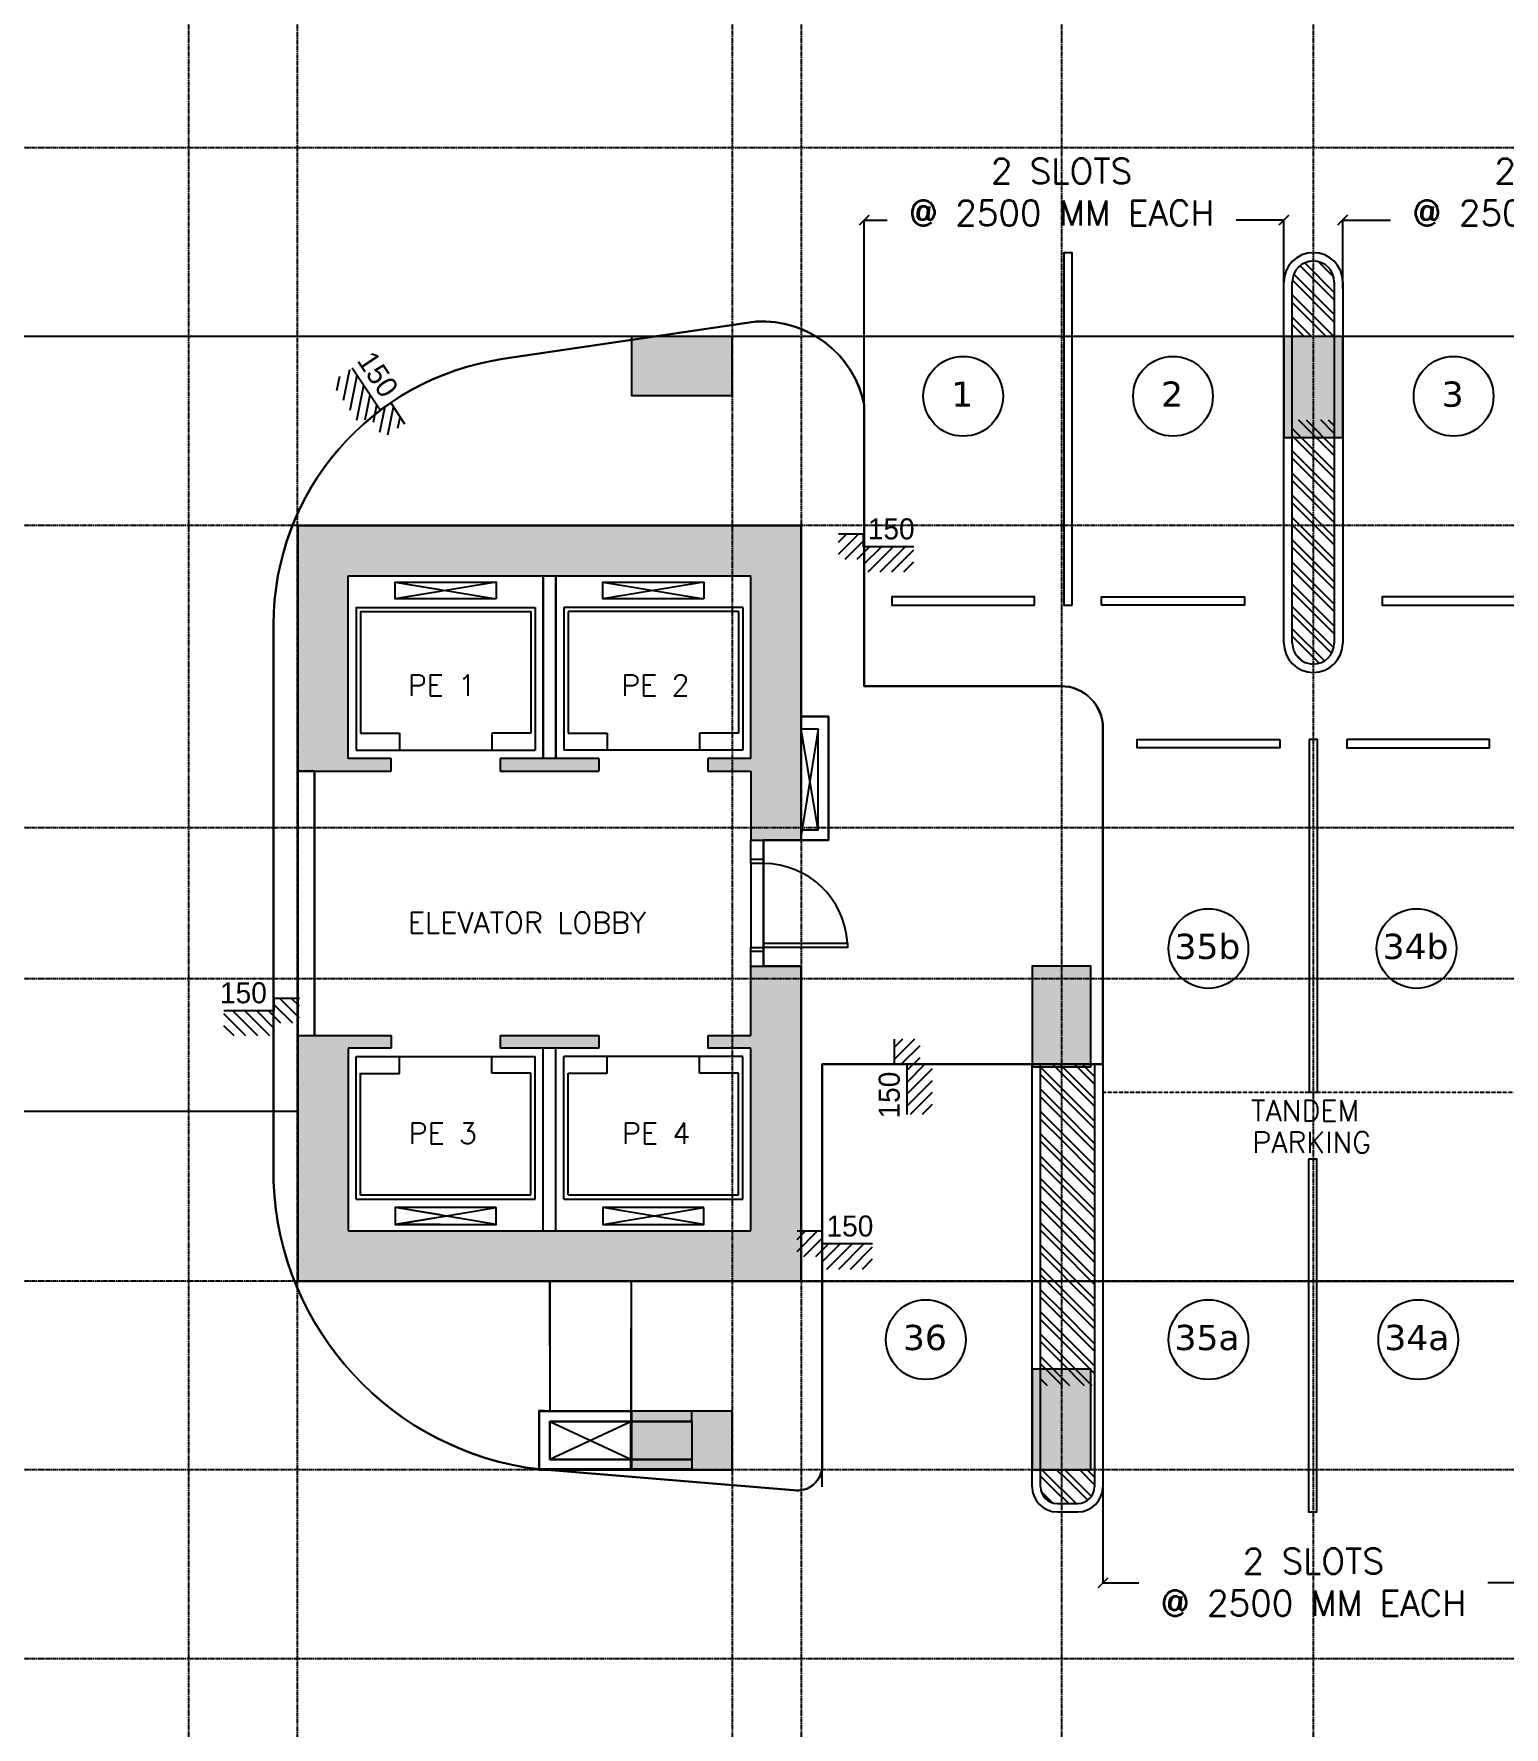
# Model space of a CAD drawing. Header units: inches. Extents: x -189245 to 740841, y -215444 to 469401.
# Drawn here: x -30180 to -12662, y 138490 to 158660 of the extents above; entities that cross this region are included whole.
import ezdxf
from ezdxf.enums import TextEntityAlignment as Align

# ---------------------------------------------------------------- set-up
doc = ezdxf.new("R2010")
doc.units = ezdxf.units.IN
doc.header["$LTSCALE"] = 10
doc.header["$MEASUREMENT"] = 0
doc.linetypes.add('GRID NORMAL$0$GRID BASEMENT$0$GRID GROUND$0$GRID$0$$0$PHANTOM', pattern=[2.5, 1.25, -0.25, 0.25, -0.25, 0.25, -0.25])
doc.linetypes.add('HIDDEN', pattern=[0.375, 0.25, -0.125])
for name, color, linetype in [('A-CMU PLASTER', 8, 'Continuous'), ('A-CMU WALL', 4, 'Continuous'), ('A-COLUMN HATCH', 252, 'Continuous'), ('a-dim', 8, 'Continuous'), ('A-DOOR', 1, 'Continuous'), ('A-GRID', 8, 'Continuous'), ('A-HATCH COLUMN', 252, 'Continuous'), ('A-HIDDEN', 2, 'HIDDEN'), ('A-PARKING', 252, 'Continuous'), ('A-RETAINING HATCH', 252, 'Continuous'), ('A-ROAD', 252, 'Continuous'), ('A-SHEARWALL', 6, 'Continuous'), ('A-TEXT', 3, 'Continuous'), ('COL SETOUT', 1, 'Continuous'), ('ELEVATION MARK', 2, 'Continuous'), ('SETOUT DIM', 1, 'Continuous'), ('TEXT', 3, 'Continuous'), ('TSG- floor elevations', 251, 'Continuous'), ('TSG- WALL 100', 244, 'Continuous'), ('TSG-DIM_WINDWS', 1, 'Continuous')]:
    doc.layers.add(name, color=color, linetype=linetype)
doc.layers.add('DEFPOINT', color=7, linetype='Continuous', plot=False)
doc.styles.add('PRSP_Simplex', font='simplex.shx')
doc.styles.add('ROMANS 300', font='romans.shx', dxfattribs={"height": 300})
doc.styles.add('VERDANA', font='verdana.TTF')
doc.dimstyles.get("Standard").update_dxf_attribs({"dimtxt": 0.18, "dimasz": 0.18, "dimexe": 0.18, "dimexo": 0.0625, "dimgap": 0.09, "dimtad": 0, "dimtih": 1, "dimtoh": 1, "dimdec": 4, "dimzin": 0, "dimdsep": 46, "dimtxsty": 'Standard', "dimcen": 0.09, "dimadec": 0, "dimazin": 0, "dimtfac": 1, "dimtdec": 4, "dimtofl": 0, "dimtmove": 0, "dimatfit": 3, "dimfxl": 1, "dimtolj": 1, "dimtzin": 0, "dimarcsym": 0})
pattern_1 = [(135, (-33710.7, 11970.54), (-132.58252, -132.58252), []), (135, (-33710.7, 12058.93), (-132.58252, -132.58252), [])]

# ---------------------------------------------------------------- blocks, each defined once
blk = doc.blocks.new('STEP')
at = {"color": 1}
for p, q in [((-196, -300), (-496, 0)), ((-54, -300), (-354, 0)), ((0, -213), (-213, 0)), ((220, -150), (0, 70)), ((300, -89), (61, 150)), ((300, 53), (203, 150)), ((-337, -300), (-600, -37)), ((-479, -300), (-600, -179)), ((78, -150), (-72, 0))]:
    blk.add_line(p, q, dxfattribs=at)
at = {"color": 3}
blk.add_lwpolyline([(-600, 0), (0, 0), (0, 150), (300, 150)], dxfattribs=at)
blk.add_attdef('000', (-646, 88), '', height=250, dxfattribs=at)
blk = doc.blocks.new('Park-slot2')
at = {"color": 1}
blk.add_lwpolyline([(800, 1200), (5000, 1200), (5000, 1300), (800, 1300)], close=True, dxfattribs=at)
at = {"color": 2}
blk.add_lwpolyline([(800, 850), (900, 850), (900, -850), (800, -850)], close=True, dxfattribs=at)
blk = doc.blocks.new('_ARCHTICK')
at = {"color": 0, "linetype": 'ByBlock', "ltscale": 20, "const_width": 0.15}
blk.add_lwpolyline([(-0.5, -0.5), (0.5, 0.5)], dxfattribs=at)
blk = doc.blocks.new('*D697')
at = {"layer": 'a-dim', "color": 1, "lineweight": -2}
for p, q in [((-14586, 155624), (-14586, 156443)), ((-14586, 156443), (-14015, 156443)), ((-9586, 156443), (-9857, 156443)), ((-9586, 155317), (-9586, 156443))]:
    blk.add_line(p, q, dxfattribs=at)
at = {"layer": 'Defpoints', "color": 0}
for p in [(-9586, 156443), (-14586, 155624), (-9586, 155317)]:
    blk.add_point(p, dxfattribs=at)
at = {"layer": 'a-dim', "color": 1, "lineweight": -2, "xscale": 120, "yscale": 120, "zscale": 120, "rotation": 180}
blk.add_blockref('_ARCHTICK', (-14586, 156443), dxfattribs=at)
at = {"layer": 'a-dim', "color": 1, "lineweight": -2, "xscale": 120, "yscale": 120, "zscale": 120}
blk.add_blockref('_ARCHTICK', (-9586, 156443), dxfattribs=at)
at = {"layer": 'a-dim', "color": 3, "insert": (-11936, 156776), "char_height": 300, "attachment_point": 5, "style": 'ROMANS 300'}
blk.add_mtext('\\A1;2 SLOTS\\P@ 2500 MM EACH', dxfattribs=at)
blk = doc.blocks.new('*D738')
at = {"layer": 'a-dim', "color": 1, "lineweight": -2}
for p, q in [((-17442, 141354), (-17442, 140209)), ((-12442, 141354), (-12442, 140209)), ((-17442, 140209), (-17015, 140209)), ((-12442, 140209), (-12857, 140209))]:
    blk.add_line(p, q, dxfattribs=at)
at = {"layer": 'Defpoints', "color": 0}
for p in [(-17442, 141354), (-12442, 141354), (-12442, 140209)]:
    blk.add_point(p, dxfattribs=at)
at = {"layer": 'a-dim', "color": 1, "lineweight": -2, "xscale": 120, "yscale": 120, "zscale": 120, "rotation": 180}
blk.add_blockref('_ARCHTICK', (-17442, 140209), dxfattribs=at)
at = {"layer": 'a-dim', "color": 1, "lineweight": -2, "xscale": 120, "yscale": 120, "zscale": 120}
blk.add_blockref('_ARCHTICK', (-12442, 140209), dxfattribs=at)
at = {"layer": 'a-dim', "color": 3, "insert": (-14936, 140217), "char_height": 300, "attachment_point": 5, "style": 'ROMANS 300'}
blk.add_mtext('\\A1;2 SLOTS\\P@ 2500 MM EACH', dxfattribs=at)
blk = doc.blocks.new('*D741')
at = {"layer": 'a-dim', "color": 1, "lineweight": -2}
for p, q in [((-20286, 154243), (-20286, 156443)), ((-20286, 156443), (-20015, 156443)), ((-15286, 156443), (-15857, 156443)), ((-15286, 155562), (-15286, 156443))]:
    blk.add_line(p, q, dxfattribs=at)
at = {"layer": 'Defpoints', "color": 0}
for p in [(-15286, 156443), (-15286, 155562), (-20286, 154243)]:
    blk.add_point(p, dxfattribs=at)
at = {"layer": 'a-dim', "color": 1, "lineweight": -2, "xscale": 120, "yscale": 120, "zscale": 120, "rotation": 180}
blk.add_blockref('_ARCHTICK', (-20286, 156443), dxfattribs=at)
at = {"layer": 'a-dim', "color": 1, "lineweight": -2, "xscale": 120, "yscale": 120, "zscale": 120}
blk.add_blockref('_ARCHTICK', (-15286, 156443), dxfattribs=at)
at = {"layer": 'a-dim', "color": 3, "insert": (-17936, 156776), "char_height": 300, "attachment_point": 5, "style": 'ROMANS 300'}
blk.add_mtext('\\A1;2 SLOTS\\P@ 2500 MM EACH', dxfattribs=at)
blk = doc.blocks.new('A$C1A022A18')
at = {"layer": 'A-HATCH COLUMN'}
for color, points in [(254, [(-1113, -2775), (-1113, -2925), (-600, -2925), (-600, -3750), (0, -3750), (0, 0), (-6000, 0), (-6000, -2925), (-4888, -2925), (-4888, -2775), (-5400, -2775), (-5400, -600), (-600, -600), (-600, -2775)]), (256, [(-2413, -2925), (-2413, -2775), (-3587, -2775), (-3587, -2925)]), (254, [(-2413, -2925), (-2413, -2775), (-3587, -2775), (-3587, -2925)]), (254, [(-1113, -6075), (-1113, -6225), (-600, -6225), (-600, -8400), (-5400, -8400), (-5400, -6225), (-4888, -6225), (-4888, -6075), (-6000, -6075), (-6000, -9000), (0, -9000), (0, -5250), (-600, -5250), (-600, -6075)]), (256, [(-3587, -6075), (-3587, -6225), (-2413, -6225), (-2413, -6075)]), (254, [(-3587, -6075), (-3587, -6225), (-2413, -6225), (-2413, -6075)])]:
    blk.add_hatch(color=color, dxfattribs=at).paths.add_polyline_path(points)
at = {"color": 8}
for p, q in [((-4837, -674), (-4303, -763)), ((-4837, -674), (-4303, -763)), ((-3637, -675), (-4837, -875)), ((-4837, -675), (-3637, -875)), ((-4303, -785), (-4837, -874)), ((-4303, -785), (-4837, -874)), ((-1163, -675), (-2363, -875)), ((-2363, -675), (-1163, -875)), ((-4303, -8213), (-4837, -8124)), ((-4303, -8213), (-4837, -8124)), ((-3637, -8325), (-4837, -8125)), ((-4837, -8325), (-3637, -8125)), ((-4837, -8324), (-4303, -8235)), ((-4837, -8324), (-4303, -8235)), ((-1163, -8325), (-2363, -8125)), ((-2363, -8325), (-1163, -8125))]:
    blk.add_line(p, q, dxfattribs=at)
for p, q in [((-5303, -974), (-5303, -2674)), ((-5253, -1024), (-5253, -2474)), ((-5253, -2474), (-4787, -2474)), ((-4787, -2474), (-4787, -2674)), ((-5303, -8026), (-5303, -6326)), ((-4787, -6526), (-4787, -6326)), ((-5253, -7976), (-5253, -6526)), ((-5253, -6526), (-4787, -6526))]:
    blk.add_line(p, q)
at = {"color": 1}
for p, q in [((-5303, -974), (-5303, -2674)), ((-5303, -975), (-3172, -975)), ((-5303, -975), (-5303, -2675)), ((-3172, -975), (-3172, -2675)), ((-2828, -975), (-2828, -2675)), ((-697, -975), (-2828, -975)), ((-697, -975), (-697, -2675)), ((-5253, -1024), (-5253, -2474)), ((-5253, -1025), (-3222, -1025)), ((-5253, -1025), (-5253, -2475)), ((-3222, -1025), (-3222, -2475)), ((-2778, -1025), (-2778, -2475)), ((-747, -1025), (-2778, -1025)), ((-747, -1025), (-747, -2475)), ((-5253, -2474), (-4787, -2474)), ((-4787, -2474), (-4787, -2674)), ((-4787, -2475), (-4787, -2675)), ((-3222, -2475), (-3687, -2475)), ((-3687, -2475), (-3687, -2675)), ((-2778, -2475), (-2313, -2475)), ((-2313, -2475), (-2313, -2675)), ((-747, -2475), (-1213, -2475)), ((-1213, -2475), (-1213, -2675)), ((-5303, -2675), (-3172, -2675)), ((-697, -2675), (-2828, -2675)), ((-5303, -6325), (-3172, -6325)), ((-5303, -8025), (-5303, -6325)), ((-5303, -8026), (-5303, -6326)), ((-4787, -6525), (-4787, -6325)), ((-4787, -6526), (-4787, -6326)), ((-3687, -6525), (-3687, -6325)), ((-3172, -8025), (-3172, -6325)), ((-697, -6325), (-2828, -6325)), ((-2828, -8025), (-2828, -6325)), ((-2313, -6525), (-2313, -6325)), ((-1213, -6525), (-1213, -6325)), ((-697, -8025), (-697, -6325)), ((-5253, -7975), (-5253, -6525)), ((-5253, -7976), (-5253, -6526)), ((-5253, -6526), (-4787, -6526)), ((-3222, -6525), (-3687, -6525)), ((-3222, -7975), (-3222, -6525)), ((-2778, -7975), (-2778, -6525)), ((-2778, -6525), (-2313, -6525)), ((-747, -6525), (-1213, -6525)), ((-747, -7975), (-747, -6525)), ((-5303, -8025), (-3172, -8025)), ((-5253, -7975), (-3222, -7975)), ((-2828, -8025), (-697, -8025)), ((-2778, -7975), (-747, -7975))]:
    blk.add_line(p, q, dxfattribs=at)
at = {"color": 8}
for points in [[(-4303, -874), (-4837, -874), (-4837, -674), (-4303, -674)], [(-4303, -874), (-4837, -874), (-4837, -674), (-4303, -674)], [(-4303, -8124), (-4837, -8124), (-4837, -8324), (-4303, -8324)], [(-4303, -8124), (-4837, -8124), (-4837, -8324), (-4303, -8324)]]:
    blk.add_lwpolyline(points, dxfattribs=at)
for points in [[(-3637, -875), (-4837, -875), (-4837, -675), (-3637, -675)], [(-1163, -875), (-2363, -875), (-2363, -675), (-1163, -675)], [(-3637, -8125), (-4837, -8125), (-4837, -8325), (-3637, -8325)], [(-1163, -8125), (-2363, -8125), (-2363, -8325), (-1163, -8325)]]:
    blk.add_lwpolyline(points, close=True, dxfattribs=at)
at = {"layer": 'A-SHEARWALL', "color": 4}
for p, q in [((0, 0), (-6000, 0)), ((-6000, 0), (-6000, -2925)), ((0, -3750), (0, 0)), ((-5400, -2775), (-5400, -600)), ((-5400, -600), (-600, -600)), ((-600, -2775), (-600, -600)), ((-4888, -2775), (-5400, -2775)), ((-4888, -2925), (-4888, -2775)), ((-3051, -2775), (-3587, -2775)), ((-2413, -2775), (-3051, -2775)), ((-600, -2775), (-1113, -2775)), ((-6000, -2925), (-4888, -2925)), ((-3587, -2925), (-2413, -2925)), ((-1113, -2925), (-600, -2925)), ((-600, -2925), (-600, -3750)), ((-600, -3750), (0, -3750)), ((-600, -6075), (-600, -5250)), ((-600, -5250), (0, -5250)), ((0, -5250), (0, -9000)), ((-6000, -6075), (-4888, -6075)), ((-6000, -9000), (-6000, -6075)), ((-4888, -6225), (-5400, -6225)), ((-5400, -6225), (-5400, -8400)), ((-4888, -6075), (-4888, -6225)), ((-3587, -6075), (-2413, -6075)), ((-3587, -6075), (-2413, -6075)), ((-2413, -6225), (-3587, -6225)), ((-2413, -6225), (-3587, -6225)), ((-1113, -6075), (-600, -6075)), ((-600, -6225), (-1113, -6225)), ((-600, -8400), (-600, -6225)), ((-5400, -8400), (-600, -8400)), ((0, -9000), (-6000, -9000))]:
    blk.add_line(p, q, dxfattribs=at)
at = {"layer": 'A-SHEARWALL', "color": 2}
for p, q in [((-3075, -600), (-3075, -2775)), ((-3075, -600), (-3075, -2775)), ((-3075, -2775), (-3075, -600)), ((-2925, -600), (-2925, -2775)), ((-2925, -600), (-2925, -2775)), ((-2925, -2775), (-2925, -600)), ((-3075, -8400), (-3075, -6225)), ((-3075, -8400), (-3075, -6225)), ((-2925, -8400), (-2925, -6225)), ((-2925, -8400), (-2925, -6225))]:
    blk.add_line(p, q, dxfattribs=at)
at = {"layer": 'A-SHEARWALL'}
for p, q in [((-3051, -2775), (-3587, -2775)), ((-2413, -2775), (-2925, -2775))]:
    blk.add_line(p, q, dxfattribs=at)
at = {"layer": 'A-SHEARWALL', "color": 4}
for points in [[(-3587, -2775), (-3587, -2925)], [(-2413, -2775), (-2413, -2925)], [(-1113, -2775), (-1113, -2925)], [(-4888, -6075), (-4888, -6225)], [(-3587, -6075), (-3587, -6225)], [(-2413, -6075), (-2413, -6225)], [(-1113, -6075), (-1113, -6225)]]:
    blk.add_lwpolyline(points, dxfattribs=at)
at = {"layer": 'A-SHEARWALL'}
for points in [[(-2413, -2775), (-2413, -2925)], [(-2413, -2775), (-2413, -2925)], [(-1113, -2775), (-1113, -2925)]]:
    blk.add_lwpolyline(points, dxfattribs=at)
at = {"layer": 'A-TEXT', "linetype": 'Continuous', "style": 'PRSP_Simplex'}
for s, p in [('PE 1', (-4282, -1905)), ('PE 2', (-1739, -1905)), ('PE 3', (-4272, -7240)), ('PE 4', (-1729, -7240))]:
    blk.add_text(s, height=250, dxfattribs=at).set_placement(p, align=Align.MIDDLE)
blk = doc.blocks.new('1')
at = {"layer": 'A-DOOR'}
blk.add_circle((0, 0), 475, dxfattribs=at)
at = {"layer": 'TEXT', "style": 'VERDANA'}
blk.add_attdef('15B', (-404, -124), '', height=300, dxfattribs=at)

msp = doc.modelspace()

# ---------------------------------------------------------------- hatches: boundary and pattern name
at = {"layer": 'A-PARKING'}
h = msp.add_hatch(dxfattribs=at)
h.set_pattern_fill('ANSI32', color=8, scale=500, angle=90, style=0)
h.set_pattern_definition(pattern_1)
h.paths.add_polyline_path([(-14685.98035, 155703.88317, 0.3921564875), (-14917.02597, 155953.16359), (-14917.02597, 155061.07958), (-14685.98035, 155061.07958)])
h.paths.add_polyline_path([(-14917.02597, 155953.16359, 0.0189748637), (-14935.98035, 155953.88317, 0.4142135624), (-15185.98035, 155703.88317), (-15185.98035, 155061.07958), (-14917.02597, 155061.07958)])
h.paths.add_polyline_path([(-14917.02597, 154061.07958), (-15185.98035, 154061.07958), (-15185.98035, 152811.07958), (-14917.02597, 152811.07958)])
h.paths.add_polyline_path([(-14685.98035, 154061.07958), (-14917.02597, 154061.07958), (-14917.02597, 152811.07958), (-14685.98035, 152811.07958)])
h.paths.add_polyline_path([(-14685.98035, 152811.07958), (-14917.02597, 152811.07958), (-14917.02597, 151154.60274, 0.3921564875), (-14685.98035, 151403.88317)])
h.paths.add_polyline_path([(-14917.02597, 152811.07958), (-15185.98035, 152811.07958), (-15185.98035, 151403.88317, 0.4366201055), (-14917.02597, 151154.60274)])
h = msp.add_hatch(dxfattribs=at)
h.set_pattern_fill('ANSI32', color=8, scale=500, angle=90, style=0)
h.set_pattern_definition(pattern_1)
h.paths.add_polyline_path([(-17935.98036, 146388.41994), (-18185.98035, 146388.41994), (-18185.98035, 143803.88317), (-17935.98036, 143803.88317)])
h.paths.add_polyline_path([(-17935.98036, 143803.88317), (-18185.98035, 143803.88317), (-18185.98035, 142561.07958), (-17935.98036, 142561.07958)])
h.paths.add_polyline_path([(-11935.98035, 146561.07958), (-12267.02597, 146561.07958), (-12267.02597, 147403.88317), (-12342.23035, 147403.88317), (-12342.23035, 146686.07958), (-12342.02597, 146686.07958), (-12342.02597, 146486.07958), (-12342.23035, 146486.07958), (-12342.23035, 143803.88317), (-11935.98035, 143803.88317)])
h.paths.add_polyline_path([(-11935.98035, 143803.88317), (-12342.23035, 143803.88317), (-12342.23035, 142636.07958), (-12342.02597, 142636.07958), (-12342.02597, 142436.07958), (-12342.23035, 142436.07958), (-12342.23035, 141686.07958), (-12342.02597, 141686.07958), (-12342.02597, 141553.88317), (-11935.98035, 141553.88317), (-11935.98035, 141561.07958), (-12267.02597, 141561.07958), (-12267.02597, 142561.07958), (-11935.98035, 142561.07958)])
h.paths.add_polyline_path([(-5935.98035, 146561.07958), (-6267.02597, 146561.07958), (-6267.02597, 147403.88317), (-6342.23035, 147403.88317), (-6342.23035, 146686.07958), (-6342.02597, 146686.07958), (-6342.02597, 146486.07958), (-6342.23035, 146486.07958), (-6342.23035, 143803.88317), (-5935.98035, 143803.88317)])
h.paths.add_polyline_path([(-5935.98035, 143803.88317), (-6342.23035, 143803.88317), (-6342.23035, 142636.07958), (-6342.02597, 142636.07958), (-6342.02597, 142436.07958), (-6342.23035, 142436.07958), (-6342.23035, 141686.07958), (-6342.02597, 141686.07958), (-6342.02597, 141553.88317), (-6267.02597, 141553.88317), (-6267.02597, 142561.07958), (-5935.98035, 142561.07958)])
h.paths.add_polyline_path([(64.01965, 143803.88317), (-335.98035, 143803.88317), (-335.98035, 141553.88317), (-267.02597, 141553.88317), (-267.02597, 142561.07958), (64.01965, 142561.07958)])
h.paths.add_polyline_path([(64.01965, 141553.88317), (-335.98035, 141553.88317), (-335.98035, 141353.88317, 0.4142135624), (-135.98035, 141153.88317), (64.01965, 141153.88317)])
h.paths.add_polyline_path([(314.01965, 141353.88317), (314.01965, 141553.88317), (64.01965, 141553.88317), (64.01965, 141153.88317), (114.01965, 141153.88317, 0.4142135624)])
h.paths.add_polyline_path([(314.01965, 146561.07958), (64.01965, 146561.07958), (64.01965, 143803.88317), (314.01965, 143803.88317)])
h.paths.add_polyline_path([(-11935.98035, 141553.88317), (-12342.02597, 141553.88317), (-12342.02597, 141486.07958), (-12342.23035, 141486.07958), (-12342.23035, 141353.88317, 0.4142135624), (-12142.23035, 141153.88317), (-11935.98035, 141153.88317)])
h.paths.add_polyline_path([(-5935.98035, 151053.88317), (-6342.23035, 151053.88317), (-6342.23035, 149203.88317), (-5935.98035, 149203.88317)])
h.paths.add_polyline_path([(-5535.98035, 151053.88317), (-5935.98035, 151053.88317), (-5935.98035, 149203.88317), (-5535.98035, 149203.88317)])
h.paths.add_polyline_path([(-5535.98035, 149203.88317), (-5935.98035, 149203.88317), (-5935.98035, 147561.07958), (-5567.02597, 147561.07958), (-5567.02597, 147403.88317), (-5535.98035, 147403.88317)])
h.paths.add_polyline_path([(64.01965, 149203.88317), (-335.98035, 149203.88317), (-335.98035, 147403.88317), (-267.02597, 147403.88317), (-267.02597, 147561.07958), (64.01965, 147561.07958)])
h.paths.add_polyline_path([(314.01965, 149203.88317), (64.01965, 149203.88317), (64.01965, 147561.07958), (314.01965, 147561.07958)])
h.paths.add_polyline_path([(314.01965, 151053.88317), (64.01965, 151053.88317), (64.01965, 149203.88317), (314.01965, 149203.88317)])
h.paths.add_polyline_path([(-1499.02573, 150691.29371), (1609.5457, 150691.29371), (1609.5457, 150391.29371), (-1499.02573, 150391.29371)], flags=9)
h = msp.add_hatch(dxfattribs=at)
h.set_pattern_fill('ANSI32', color=8, scale=500, angle=90, style=0)
h.set_pattern_definition([(135, (0, 152993.28), (-132.5825, -132.5825), []), (135, (5e-15, 153081.67), (-132.5825, -132.5825), [])])
h.paths.add_polyline_path([(-18185.98035, 141353.88317, 0.4142135624), (-17985.98035, 141153.88317), (-17935.98036, 141153.88317), (-17935.98036, 141553.88317), (-18185.98035, 141553.88317)])
h.paths.add_polyline_path([(64.01965, 151053.88317), (-335.98035, 151053.88317), (-335.98035, 149203.88317), (64.01965, 149203.88317)])
h.paths.add_polyline_path([(64.01965, 146353.88317), (-285.98035, 146353.88317), (-285.98035, 147403.88317), (-335.98035, 147403.88317), (-335.98035, 143803.88317), (64.01965, 143803.88317)])
h.paths.add_polyline_path([(314.01965, 143803.88317), (64.01965, 143803.88317), (64.01965, 142753.88317), (314.01965, 142753.88317)])
h = msp.add_hatch(dxfattribs=at)
h.set_pattern_fill('ANSI32', color=8, scale=500, angle=90, style=0)
h.set_pattern_definition(pattern_1)
h.paths.add_polyline_path([(-17542.23035, 146388.41994), (-17935.98036, 146388.41994), (-17935.98036, 143803.88317), (-17542.23035, 143803.88317)])
h = msp.add_hatch(dxfattribs=at)
h.set_pattern_fill('ANSI32', color=8, scale=500, angle=90, style=0)
h.set_pattern_definition(pattern_1)
h.paths.add_polyline_path([(-17542.23035, 143803.88317), (-17935.98036, 143803.88317), (-17935.98036, 142561.07958), (-17542.23035, 142561.07958)])
h = msp.add_hatch(dxfattribs=at)
h.set_pattern_fill('ANSI32', color=8, scale=500, angle=90, style=0)
h.set_pattern_definition(pattern_1)
h.paths.add_polyline_path([(-17742.23035, 141153.88317, 0.4142135624), (-17542.23035, 141353.88317), (-17542.23035, 141553.88317), (-17935.98036, 141553.88317), (-17935.98036, 141153.88317)])
at = {"layer": 'A-RETAINING HATCH', "ltscale": 2}
h = msp.add_hatch(color=256, dxfattribs=at)
h.paths.add_polyline_path([(-33710.98035, 174466.41645), (-36154.79826, 174466.41645), (-36919.45453, 170416.55586), (-36940.82955, 170259.33448), (-37901.00309, 163196.89424), (-38512.67928, 155926.09267), (-38748.67197, 148654.55267), (-38607.80593, 141369.98807), (-38092.91343, 134081.92157), (-37205.75487, 126829.90499), (-36385.40563, 122141.34986), (-33710.98035, 122141.34986), (-33710.98035, 121841.34986), (-36637.47257, 121841.34986), (-37502.59696, 126785.80913), (-38391.62622, 134053.11762), (-38907.60135, 141356.50819), (-39048.76609, 148656.51948), (-38812.25769, 155943.94953), (-38199.35805, 163229.29404), (-37238.09484, 170299.74916), (-37215.67917, 170464.62491), (-36403.45569, 174766.41645), (-33710.98035, 174766.41648)])
h.paths.add_polyline_path([(-27035.98035, 172453.88317), (-28335.98035, 172453.88317), (-28335.98035, 172153.88317), (-27035.98035, 172153.88317)])
h.paths.add_polyline_path([(-21635.94908, 172153.88317), (-19660.62503, 172153.88317), (-15035.94908, 170832.68086), (-15035.94908, 167153.88317), (-2158.97239, 167153.88317), (13464.01965, 162690.59265), (13464.01965, 155053.88317), (13764.01965, 155053.88317), (13764.01965, 162916.88895), (-2116.95962, 167453.88314), (-14735.94908, 167453.88314), (-14735.94908, 171058.97715), (-19618.61237, 172453.88317), (-21635.94908, 172453.88317)])
h.paths.add_polyline_path([(13464.01965, 132157.45303), (13464.01965, 141553.41648), (13764.01965, 141553.41648), (13764.01965, 131921.89602), (13764.01966, 131921.89602), (-18046.87211, 124153.88317), (-21860.98035, 124153.88317), (-21860.98035, 124453.88317), (-18082.97077, 124453.88317)])
h.paths.add_polyline_path([(-27035.98035, 124453.88317), (-28335.98035, 124453.88317), (-28335.98035, 124153.88317), (-27035.98035, 124153.88317)])
h.paths.add_polyline_path([(13464.01965, 147553.88317), (13464.01965, 149053.41648)])
edge = h.paths.add_edge_path()
edge.add_line((13764.01965, 155053.88317), (13764.01965, 162916.88895))
edge.add_line((13464.01965, 155053.88317), (13464.01965, 162053.88317))
edge.add_line((13464.01965, 150653.88317), (13464.01965, 153553.41648))
edge.add_line((13464.01965, 143153.88317), (13464.01965, 145953.88317))
edge.add_line((13464.01965, 150653.88317), (13464.01965, 153353.88317))
edge.add_line((13464.01965, 143253.88317), (13464.01965, 145953.88317))
h.paths.add_polyline_path([(-21635.94908, 172453.88317), (-21860.98035, 172453.88317), (-21860.98035, 172153.88317), (-21635.94908, 172153.88317)])
h.paths.add_polyline_path([(13764.01965, 153553.41648), (13364.01965, 153553.41648), (13364.01965, 150553.41648), (13764.01965, 150553.41648)])
h.paths.add_polyline_path([(13764.01965, 149053.41648), (13364.01965, 149053.41648), (13364.01965, 147553.41648), (13764.01965, 147553.41648)])
h.paths.add_polyline_path([(13764.01965, 146053.41648), (13364.01965, 146053.41648), (13364.01965, 143053.41648), (13764.01965, 143053.41648)])
at = {"layer": 'COL SETOUT'}
h = msp.add_hatch(color=254, dxfattribs=at)
h.paths.add_polyline_path([(-18235.97976, 129403.88317), (-17635.97976, 129403.88317), (-17635.97976, 130003.88317), (-18235.97976, 130003.88317)])
h.paths.add_polyline_path([(-12235.98035, 129403.88317), (-11635.98035, 129403.88317), (-11635.98035, 130003.88317), (-12235.98035, 130003.88317)])
h.paths.add_polyline_path([(-6235.98035, 129404.3497), (-5635.98035, 129404.3497), (-5635.98035, 130004.3497), (-6235.98035, 130004.3497)])
h.paths.add_polyline_path([(-235.98035, 129403.88317), (364.01965, 129403.88317), (364.01965, 130003.88317), (-235.98035, 130003.88317)])
h.paths.add_polyline_path([(2664.01965, 129403.88317), (3264.01965, 129403.88317), (3264.01965, 130003.88317), (2664.01965, 130003.88317)])
h.paths.add_polyline_path([(7035.56447, 130308.82722), (7618.85782, 130449.42904), (7478.256, 131032.72238), (6894.96265, 130892.12056)])
h.paths.add_polyline_path([(6106.23214, 134433.58392), (6690.85418, 134568.55455), (6555.88354, 135153.17659), (5971.2615, 135018.20596)])
h.paths.add_polyline_path([(13158.19799, 131805.44429), (13741.49134, 131946.0461), (13600.88952, 132529.33945), (13017.59617, 132388.73763)])
h.paths.add_polyline_path([(13179.2615, 136120.38991), (13763.88354, 136255.36054), (13628.91291, 136839.98258), (13044.29087, 136705.01195)])
h.paths.add_polyline_path([(13164.01965, 141553.88317), (13764.01965, 141553.88317), (13764.01965, 143053.88317), (13164.01965, 143053.88317)])
h.paths.add_polyline_path([(13164.01965, 146053.88317), (13764.01965, 146053.88317), (13764.01965, 147553.88317), (13164.01965, 147553.88317)])
h.paths.add_polyline_path([(13164.01965, 149053.88317), (13764.01965, 149053.88317), (13764.01965, 150553.88317), (13164.01965, 150553.88317)])
h.paths.add_polyline_path([(13164.01965, 153553.88317), (13764.01965, 153553.88317), (13764.01965, 155053.88317), (13164.01965, 155053.88317)])
h.paths.add_polyline_path([(13164.01965, 162076.48206), (13764.01965, 162076.48206), (13764.01965, 162676.48206), (13164.01965, 162676.48206)])
h.paths.add_polyline_path([(5664.01965, 162053.88317), (6264.01965, 162053.88317), (6264.01965, 162653.88317), (5664.01965, 162653.88317)], flags=17)
h.paths.add_polyline_path([(-285.98035, 146353.88317), (414.01965, 146353.88317), (414.01965, 147553.88317), (-285.98035, 147553.88317)], flags=17)
h.paths.add_polyline_path([(-285.98035, 141553.88317), (414.01965, 141553.88317), (414.01965, 142753.88317), (-285.98035, 142753.88317)], flags=17)
h.paths.add_polyline_path([(-6285.98035, 141553.88317), (-5585.98035, 141553.88317), (-5585.98035, 142753.88317), (-6285.98035, 142753.88317)], flags=17)
h.paths.add_polyline_path([(-12285.98035, 141553.88317), (-11585.98035, 141553.88317), (-11585.98035, 142753.88317), (-12285.98035, 142753.88317)], flags=17)
h.paths.add_polyline_path([(-12285.98035, 146353.88317), (-11585.98035, 146353.88317), (-11585.98035, 147553.88317), (-12285.98035, 147553.88317)], flags=17)
h.paths.add_polyline_path([(-18285.98035, 146353.88317), (-17585.98035, 146353.88317), (-17585.98035, 147553.88317), (-18285.98035, 147553.88317)])
edge = h.paths.add_edge_path()
edge.add_line((-2592.23035, 167053.88317), (6331.07934, 162203.88317))
edge.add_arc((-11742.23035, 141353.88317), 200, 270, 360)
edge.add_arc((-11742.23035, 141353.88317), 300, 270, 360)
edge.add_line((-12142.23035, 141153.88317), (-11742.23035, 141153.88317))
edge.add_line((-12142.23035, 141053.88317), (-11742.23035, 141053.88317))
edge.add_arc((-12142.23035, 141353.88317), 200, 180, 270)
edge.add_arc((-12142.23035, 141353.88317), 300, 180, 270)
h = msp.add_hatch(color=254, dxfattribs=at)
h.paths.add_polyline_path([(-3285.98035, 153853.88317), (-2585.98035, 153853.88317), (-2585.98035, 155053.88317), (-3285.98035, 155053.88317)])
h.paths.add_polyline_path([(-9285.98035, 153853.88317), (-8585.98035, 153853.88317), (-8585.98035, 155053.88317), (-9285.98035, 155053.88317)])
h.paths.add_polyline_path([(-15285.98035, 153853.88317), (-14585.98035, 153853.88317), (-14585.98035, 155053.88317), (-15285.98035, 155053.88317)])
h.paths.add_polyline_path([(-23060.98035, 155053.88317), (-23060.98035, 154353.88317), (-21860.98035, 154353.88317), (-21860.98035, 155053.88317)])
h = msp.add_hatch(color=254, dxfattribs=at)
h.paths.add_polyline_path([(-18285.98035, 141553.88317), (-17585.98035, 141553.88317), (-17585.98035, 142753.88317), (-18285.98035, 142753.88317)])
h.paths.add_polyline_path([(-23060.98035, 142253.88317), (-23060.98035, 141553.88317), (-21860.98035, 141553.88317), (-21860.98035, 142253.88317)])
h.paths.add_polyline_path([(-33710.98035, 139653.88317), (-33710.98035, 138953.88317), (-32510.98035, 138953.88317), (-32510.98035, 139653.88317)])

# ---------------------------------------------------------------- linework, layer by layer
at = {"color": 1}
msp.add_lwpolyline([(-14992.23035, 145253.88317), (-14992.23035, 141053.88317), (-14892.23035, 141053.88317), (-14892.23035, 145253.88317)], close=True, dxfattribs=at)
at = {"layer": 'A-CMU PLASTER'}
for p, q in [((-27035.98035, 146728.88317), (-27035.98035, 149878.88317)), ((-27035.98035, 149878.88317), (-27035.98035, 146728.88317)), ((-26835.98035, 146728.88317), (-26835.98035, 149878.88317)), ((-26835.98035, 149878.88317), (-26835.98035, 146728.88317))]:
    msp.add_line(p, q, dxfattribs=at)
at = {"layer": 'A-CMU WALL', "color": 4}
for p, q in [((-21635.98035, 148828.88317), (-21635.98035, 149053.88317)), ((-21485.98035, 148828.88317), (-21485.98035, 149053.88317)), ((-21635.98035, 147553.88317), (-21635.98035, 147728.88317)), ((-21485.98035, 147553.88317), (-21485.98035, 147728.88317))]:
    msp.add_line(p, q, dxfattribs=at)
at = {"layer": 'A-CMU WALL', "color": 8, "ltscale": 0.5}
for p in [(-24158.75706, 142261.07958), (-22342.05724, 141561.07958)]:
    msp.add_line(p, (-24158.75706, 141561.07958), dxfattribs=at)
at = {"layer": 'A-CMU WALL', "ltscale": 0.5}
for p, q in [((-24033.75706, 142136.07958), (-24033.75706, 141686.07958)), ((-22342.05724, 142128.88317), (-24033.75706, 142128.88317))]:
    msp.add_line(p, q, dxfattribs=at)
at = {"layer": 'A-CMU WALL', "color": 4}
msp.add_lwpolyline([(-21035.98035, 149053.88317), (-20710.98035, 149053.88317), (-20710.98035, 150528.88317), (-21035.98035, 150528.88317)], dxfattribs=at)
at = {"layer": 'A-CMU WALL'}
msp.add_lwpolyline([(-26835.98035, 149878.88317), (-27035.98035, 149878.88317), (-27035.98035, 146728.88317), (-26835.98035, 146728.88317)], close=True, dxfattribs=at)
at = {"layer": 'A-CMU WALL', "ltscale": 0.5}
for points in [[(-24033.75706, 141553.88317), (-24158.75706, 141553.88317), (-24158.75706, 142253.88317), (-24033.75706, 142253.88317)], [(-24033.75706, 142128.88317), (-22342.05724, 142128.88317), (-22342.05724, 142253.88317), (-24033.75706, 142253.88317)], [(-24033.75706, 141678.88317), (-22342.05724, 141678.88317), (-22342.05724, 141553.88317), (-24033.75706, 141553.88317)]]:
    msp.add_lwpolyline(points, dxfattribs=at)
msp.add_lwpolyline([(-24033.75706, 142128.88317), (-22342.05724, 142128.88317), (-22342.05724, 141678.88317), (-24033.75706, 141678.88317)], close=True, dxfattribs=at)
at = {"layer": 'A-COLUMN HATCH', "color": 8}
for p, q in [((-21732.80705, 144778.88317), (-21732.80705, 146478.88317)), ((-21782.80705, 144828.88317), (-21782.80705, 146278.88317))]:
    msp.add_line(p, q, dxfattribs=at)
at = {"layer": 'A-DOOR', "color": 1}
for p, q in [((-21635.98035, 148778.88317), (-21635.98035, 147778.88317)), ((-21485.98035, 148778.88317), (-21485.98035, 147803.88317))]:
    msp.add_line(p, q, dxfattribs=at)
at = {"layer": 'A-DOOR', "color": 2}
for points in [[(-21485.98035, 148828.88317), (-21485.98035, 148778.88317), (-21635.98035, 148778.88317), (-21635.98035, 148828.88317)], [(-21485.98035, 147778.88317), (-21485.98035, 147728.88317), (-21635.98035, 147728.88317), (-21635.98035, 147778.88317)], [(-21485.98035, 147778.88317), (-21485.98035, 147828.88317), (-20485.98035, 147828.88317), (-20485.98035, 147778.88317)]]:
    msp.add_lwpolyline(points, close=True, dxfattribs=at)
at = {"layer": 'A-DOOR', "color": 1}
msp.add_arc((-21491.91845, 147771.31674), 1007.58392, 3.275270886, 89.662330542, dxfattribs=at)
at = {"layer": 'A-GRID', "linetype": 'GRID NORMAL$0$GRID BASEMENT$0$GRID GROUND$0$GRID$0$$0$PHANTOM'}
for p, q in [((-28335.98035, 178562.49557), (-28335.98035, 120834.15344)), ((-27041.8204, 178559.12381), (-27041.8204, 120830.78168)), ((-21035.98035, 178562.49557), (-21035.98035, 120834.15344)), ((-17935.98035, 178562.49557), (-17935.98036, 120834.15344)), ((-14935.98035, 178562.49557), (-14935.98035, 120834.15344)), ((-21860.98035, 177562.64506), (-21860.98035, 120821.92861)), ((23234.69143, 157303.88317), (-43780.71688, 157303.88317)), ((23234.69143, 155053.88317), (-43780.71688, 155053.88317)), ((23234.69143, 152803.88317), (-43780.71688, 152803.88317)), ((23234.69143, 149203.88317), (-43780.74842, 149203.88317)), ((23234.69143, 147403.88317), (-43780.74842, 147403.88317)), ((23234.69143, 143803.88317), (-43780.74842, 143803.88317)), ((23234.69143, 141553.88317), (-43780.74842, 141553.88317)), ((23234.69143, 139303.88317), (-43780.74842, 139303.88317))]:
    msp.add_line(p, q, dxfattribs=at)
at = {"layer": 'A-HIDDEN', "color": 1}
msp.add_line((-17442.23035, 146053.88317), (-12442.23035, 146053.88317), dxfattribs=at)
at = {"layer": 'A-PARKING', "color": 2}
for points in [[(-18257.57131, 151853.88317), (-18257.57131, 151953.88317), (-19957.57131, 151953.88317), (-19957.57131, 151853.88317)], [(-14535.77599, 150253.88317), (-14535.77599, 150153.88317), (-12835.77599, 150153.88317), (-12835.77599, 150253.88317)]]:
    msp.add_lwpolyline(points, close=True, dxfattribs=at)
at = {"layer": 'A-ROAD'}
for p, q in [((-14935.98035, 156053.88317), (-14935.98035, 156053.88317)), ((-15285.98035, 152803.88317), (-15285.98035, 155703.88317)), ((-15185.98035, 152803.88317), (-15185.98035, 155703.88317)), ((-14685.98035, 155703.88317), (-14685.98035, 151403.88317)), ((-14585.98035, 155703.88317), (-14585.98035, 151403.88317)), ((-24591.56689, 154787.50667), (-21575.1116, 155232.5215)), ((-15285.98035, 151403.88317), (-15285.98035, 155303.88317)), ((-15185.98035, 151403.88317), (-15185.98035, 155303.88317)), ((-20285.97987, 150890.36635), (-20285.97987, 154243.22944)), ((-27324.52902, 144984.26523), (-27324.52902, 151621.77206)), ((-17942.23035, 150890.36635), (-20285.97987, 150890.36635)), ((-17442.23035, 146388.41994), (-17442.23035, 150390.36635)), ((-20785.98035, 141607.91834), (-20785.98035, 146388.41994)), ((-20785.98035, 146388.41994), (-17442.23035, 146388.41994)), ((-20785.98035, 141353.88317), (-20785.98035, 146388.41994)), ((-18285.98035, 141353.88317), (-18285.98035, 146388.41994)), ((-18185.98035, 141353.88317), (-18185.98035, 146388.41994)), ((-17542.23035, 146388.41994), (-17542.23035, 141353.88317)), ((-17442.23035, 146388.41994), (-17442.23035, 141353.88317)), ((-21129.48671, 141311.08978), (-24158.75706, 141561.07958)), ((-17985.98035, 141153.88317), (-17742.23035, 141153.88317)), ((-17985.98035, 141053.88317), (-17742.23035, 141053.88317))]:
    msp.add_line(p, q, dxfattribs=at)
for centre, radius, start, end in [((-14935.98035, 155703.88317), 350, 90, 180), ((-14935.98035, 155703.88317), 250, 90, 180), ((-14935.98035, 155703.88317), 350, 0, 90), ((-14935.98035, 155703.88317), 250, 0, 90), ((-21501.71613, 153993.59186), 1241.10175, 11.6037429, 93.390298958), ((-24124.52902, 151621.77206), 3200, 98.392256986, 180), ((-14935.98035, 151403.88317), 350, 180, 0), ((-14935.98035, 151403.88317), 250, 180, 0), ((-17942.23035, 150390.36635), 500, 0, 90), ((-23733.50328, 145129.80584), 3593.97383, 182.320869237, 263.204607634), ((-21085.98035, 141607.91834), 300, 261.661492702, 0), ((-17985.98035, 141353.88317), 300, 180, 270), ((-17985.98035, 141353.88317), 200, 180, 270), ((-17742.23035, 141353.88317), 300, 270, 0), ((-17742.23035, 141353.88317), 200, 270, 0)]:
    msp.add_arc(centre, radius, start, end, dxfattribs=at)
at = {"layer": 'COL SETOUT', "color": 6, "ltscale": 2}
for points in [[(-23060.98035, 155053.88317), (-23060.98035, 154353.88317), (-21860.98035, 154353.88317), (-21860.98035, 155053.88317)], [(-15285.98035, 153853.88317), (-14585.98035, 153853.88317), (-14585.98035, 155053.88317), (-15285.98035, 155053.88317)], [(-18285.98035, 146353.88317), (-17585.98035, 146353.88317), (-17585.98035, 147553.88317), (-18285.98035, 147553.88317)], [(-18285.98035, 141553.88317), (-17585.98035, 141553.88317), (-17585.98035, 142753.88317), (-18285.98035, 142753.88317)], [(-23060.98035, 142253.88317), (-23060.98035, 141553.88317), (-21860.98035, 141553.88317), (-21860.98035, 142253.88317)]]:
    msp.add_lwpolyline(points, close=True, dxfattribs=at)
at = {"layer": 'DEFPOINT'}
for points in [[(-21860.98035, 172453.88317), (-19618.61237, 172453.88317), (-17992.05724, 171989.19701), (-17992.15588, 171677.18562), (-17992.05724, 167202.65946), (-17992.05724, 167127.65946), (-14735.98035, 167127.65946), (-14735.94908, 167453.88314), (-9135.98035, 167453.88314), (-9135.98035, 164053.88317), (-2785.98035, 164053.88317), (-2785.98035, 162203.88317), (13764.01965, 162209.5957), (13764.01965, 162209.5957), (13741.49134, 131946.0461), (2655.01714, 129209.50719), (2655.01714, 129209.50719), (2914.01965, 149053.88317), (6314.01965, 149053.88317), (6314.01965, 155053.88317), (2964.01965, 155053.88317), (-8935.98035, 155053.88317), (-38841.14417, 155053.88317)], [(-38694.02695, 145828.9843), (-27035.98035, 145828.9843), (-27035.98035, 143803.88317), (-24035.98035, 143803.88317), (-24033.75706, 142253.88317), (-24158.75706, 142261.07958), (-24158.75706, 141553.88317), (-23065.60819, 141553.88317), (-23060.98035, 143803.88317), (-21035.98035, 143803.88317), (2846.71196, 143803.88317), (2846.71196, 143803.88317), (2664.01965, 129553.88317), (-17715.98035, 129553.88317), (-17717.02597, 125228.88317), (-21860.98035, 125228.88317), (-21860.98035, 127503.88317), (-27035.98035, 127503.88321), (-27041.8204, 124153.88317), (-28335.98035, 124153.88317), (-28335.98035, 124002.31454), (-28335.98035, 122391.34986), (-28335.98035, 121841.34986), (-32691.88408, 121841.34986)]]:
    msp.add_lwpolyline(points, dxfattribs=at)
for points in [[(2914.01965, 149053.88317), (2914.01965, 151203.88317), (-9285.98035, 151203.88317), (-9285.98035, 155053.88317), (-38841.14417, 155053.88317), (-38930.51189, 152300.2345), (-38979.84503, 150780.15388), (-38679.64579, 150781.26317), (-33542.02597, 150778.98505), (-33542.02597, 145828.9843), (-27035.98035, 145828.9843), (-27035.98035, 146728.88317), (-27035.98035, 152803.88317), (-21035.98035, 152803.88317), (-21035.98035, 150528.88317), (-20710.98035, 150528.88317), (-20710.98035, 149053.88317), (-21485.98035, 149053.88317), (-21485.98035, 147553.88317), (-21035.98035, 147553.88317), (-21035.98035, 143803.88317), (2846.71196, 143803.88317)], [(-21035.98035, 152803.88317), (-27035.98035, 152803.88317), (-27035.98035, 143803.88317), (-21035.98035, 143803.88317), (-21035.98035, 147553.88317), (-21485.98035, 147553.88317), (-21485.98035, 149053.88317), (-21035.98035, 149053.88317)], [(-20710.98035, 149053.88317), (-21035.98035, 149053.88317), (-21035.98035, 150528.88317), (-20710.98035, 150528.88317)], [(-23060.98035, 143803.88317), (-24033.75706, 143803.88317), (-24033.75706, 142253.88317), (-23060.98035, 142253.88317)], [(-24158.75706, 142253.88317), (-23060.98035, 142253.88317), (-23060.98035, 141553.88317), (-24158.75706, 141553.88317)]]:
    msp.add_lwpolyline(points, close=True, dxfattribs=at)
at = {"layer": 'SETOUT DIM', "ltscale": 2}
for p, q in [((-23060.98035, 142128.88317), (-24033.75706, 141678.88317)), ((-24033.75706, 142128.88317), (-23060.98035, 141678.88317))]:
    msp.add_line(p, q, dxfattribs=at)
at = {"layer": 'TSG- floor elevations'}
msp.add_lwpolyline([(-17442.23035, 146388.41994), (-17442.23035, 150390.36635, 0.4142135624), (-17942.23035, 150890.36635), (-20285.97987, 150890.36635), (-20285.97987, 154243.22944, 0.3728235341), (-21575.1116, 155232.5215), (-24591.56689, 154787.50667, 0.3719351248), (-27324.52902, 151621.77206), (-27324.52902, 144984.26523, 0.3683432554), (-24158.75706, 141561.07958), (-21129.48671, 141311.08978, 0.4575112314), (-20785.98035, 141607.91834), (-20785.98035, 146388.41994), (-17442.23035, 146388.41994)], format="xyb", close=True, dxfattribs=at)
msp.add_lwpolyline([(-17442.23035, 146388.41994), (-17442.23035, 150390.36635, 0.4142135624), (-17942.23035, 150890.36635), (-20285.97987, 150890.36635), (-20285.97987, 154243.22944, 0.3728235341), (-21575.1116, 155232.5215), (-24591.56689, 154787.50667, 0.3719351248), (-27324.52902, 151621.77206), (-27324.52902, 144984.26523, 0.3683432554), (-24158.75706, 141561.07958), (-21129.48671, 141311.08978, 0.4575112314), (-20785.98035, 141607.91834), (-20785.98035, 146388.41994), (-17442.23035, 146388.41994)], format="xyb", close=True, dxfattribs=at)
at = {"layer": 'TSG- floor elevations', "color": 1}
msp.add_lwpolyline([(-17442.23035, 146388.41994), (-20785.98035, 146388.41994), (-20785.98035, 141607.91834, -0.4575112314), (-21129.48671, 141311.08978), (-24158.75706, 141561.07958, -0.3683432554), (-27324.52902, 144984.26523), (-27324.52902, 151621.77206, -0.3719351248), (-24591.56689, 154787.50667), (-21575.1116, 155232.5215, -0.3728235341), (-20285.97987, 154243.22944), (-20285.97987, 150890.36635), (-17942.23035, 150890.36635, -0.4142135624), (-17442.23035, 150390.36635)], format="xyb", close=True, dxfattribs=at)
at = {"layer": 'TSG- WALL 100', "color": 4, "ltscale": 2}
msp.add_lwpolyline([(-21035.98035, 150528.88317), (-20710.98035, 150528.88317), (-20710.98035, 149053.88317), (-21035.98035, 149053.88317), (-21035.98035, 149178.88317), (-20835.98035, 149178.88317), (-20835.98035, 150378.88317), (-21035.98035, 150378.88317)], close=True, dxfattribs=at)
at = {"layer": 'TSG- WALL 100', "ltscale": 2}
msp.add_lwpolyline([(-21035.98035, 149178.88317), (-20835.98035, 149178.88317), (-20835.98035, 150378.88317), (-21035.98035, 150378.88317)], dxfattribs=at)
at = {"layer": 'TSG-DIM_WINDWS'}
for p, q in [((-20835.98035, 150378.88317), (-21035.98035, 149116.38317)), ((-20835.98035, 149178.88317), (-21035.98035, 150378.88317))]:
    msp.add_line(p, q, dxfattribs=at)

# ---------------------------------------------------------------- block references
at = {"layer": 'A-DOOR'}
for p, values in [((-19107.57131, 154343.15141), {'15B': '  1'}), ((-16607.57131, 154343.15141), {'15B': '  2'}), ((-13264.10535, 154343.15141), {'15B': '  3'}), ((-16185.77599, 147764.61492), {'15B': '35b'}), ((-13706.13275, 147764.61492), {'15B': '34b'}), ((-19552.74138, 143105.8177), {'15B': ' 36'}), ((-16185.77599, 143105.8177), {'15B': '35a'}), ((-13685.77599, 143105.8177), {'15B': '34a'})]:
    msp.add_blockref('1', p, dxfattribs=at).add_auto_attribs(values)
at = {"layer": 'A-PARKING', "color": 1}
for p, rotation in [((-16607.57131, 151053.88317), 90), ((-16185.77599, 151053.88317), 270)]:
    msp.add_blockref('Park-slot2', p, dxfattribs=dict(at, rotation=rotation))
at = {"layer": 'A-PARKING', "color": 1, "xscale": -1, "rotation": 270}
msp.add_blockref('Park-slot2', (-13264.10535, 151053.88317), dxfattribs=at)
at = {"layer": 'ELEVATION MARK'}
for p, rotation in [((-26053.2635, 154181.65985), 303.6991447284568), ((-19775.77653, 146386.02667), 90)]:
    msp.add_blockref('STEP', p, dxfattribs=dict(at, rotation=rotation)).add_auto_attribs({'000': '150'})
ref = msp.add_blockref('STEP', (-20294.12341, 152551.10883), dxfattribs=dict(at, xscale=-1))
ref.add_attrib('000', '150', (-20243.65152, 152638.88236), dxfattribs={"layer": '0', "color": 3, "height": 250})
msp.add_blockref('STEP', (-27315.64423, 147024.70694), dxfattribs=at).add_auto_attribs({'000': '150'})
ref = msp.add_blockref('STEP', (-20785.98035, 144246.52425), dxfattribs=dict(at, xscale=-1))
ref.add_attrib('000', '150', (-20735.50846, 144334.29778), dxfattribs={"layer": '0', "color": 3, "height": 250})
at = {"layer": 'TSG-DIM_WINDWS'}
msp.add_blockref('A$C1A022A18', (-21035.98035, 152803.88317), dxfattribs=at)

# ---------------------------------------------------------------- texts
at = {"layer": 'A-TEXT', "linetype": 'Continuous', "style": 'PRSP_Simplex'}
msp.add_text('ELEVATOR LOBBY', height=250, dxfattribs=at).set_placement((-24304.47149, 148071.31841), align=Align.MIDDLE)
at = {"layer": 'A-TEXT', "char_height": 250, "attachment_point": 2, "style": 'PRSP_Simplex'}
for s, insert, width in [('TANDEM', (-15034.52911, 145959.84255), 1404.7619048), ('PARKING', (-14954.63555, 145580.72843), 1547.6190476)]:
    msp.add_mtext(s, dxfattribs=dict(at, insert=insert, width=width))

# ---------------------------------------------------------------- dimensions: what is measured, and where the dimension line sits
at = {"layer": 'a-dim', "color": 3}
for base, p1, p2, picture, middle in [((-15285.89355, 156442.82401), (-20285.97987, 154243.22944), (-15285.89355, 155562.19261), '*D741', (-17935.98035, 156776.15734)), ((-9585.89402, 156442.82401), (-14585.98035, 155623.88317), (-9585.89402, 155316.68675), '*D697', (-11935.98035, 156776.15734)), ((-12442.23035, 140209.2425), (-17442.23035, 141353.88317), (-12442.23035, 141353.88317), '*D738', (-14935.98035, 140216.56456))]:
    dim = msp.add_linear_dim(base=base, p1=p1, p2=p2, text='2 SLOTS\\P@ 2500 MM EACH', dimstyle='Standard', override={"dimasz": 120, "dimtxsty": 'ROMANS 300', "dimblk1": 'ARCHTICK', "dimblk2": 'ARCHTICK', "dimsah": 1, "dimclrd": 1, "dimclre": 1, "dimclrt": 3, "dimtmove": 1}, dxfattribs=at)
    dim.commit()
    dim.dimension.update_dxf_attribs({"geometry": picture, "text_midpoint": middle, "dimtype": 160})

doc.saveas('drawing.dxf')
